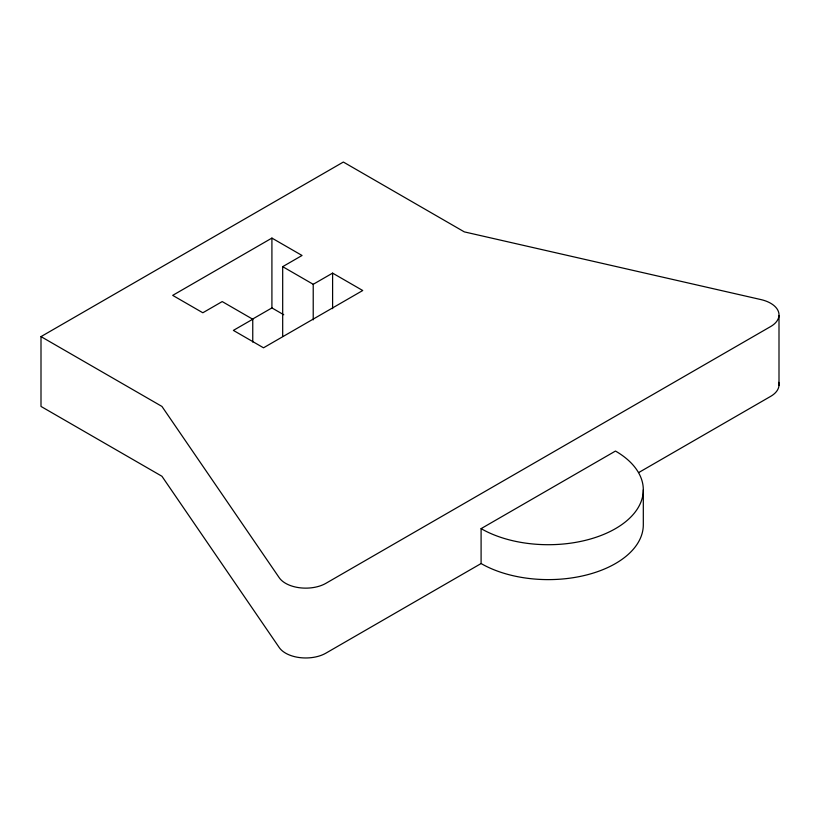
<?xml version="1.0" encoding="UTF-8"?>
<svg xmlns="http://www.w3.org/2000/svg" width="820" height="820" viewBox="0 0 820 820"><rect width="100%" height="100%" fill="white"/><g stroke="black" fill="none" stroke-linecap="round" stroke-linejoin="round"><path stroke-width="1.23" d="M41 336.61L343.354 162.042L464.304 231.875L760.991 299.597A28.505 16.461 0 0 1 770.677 326.534L325.909 583.317A28.505 16.461 0 0 1 279.241 577.731L161.94 406.433L41 336.61L41 406.433L161.94 476.266L279.241 647.554A28.505 16.461 0 0 0 325.909 653.15L481.094 563.545A95.017 54.858 0 0 0 584.65 575.435A95.017 54.858 0 0 0 643.31 524.759L643.31 489.837M282.685 336.497L282.685 266.664L302.047 255.481L271.912 238.087L172.692 295.374L202.827 312.768L222.21 301.575L252.755 319.226L252.755 342.073M252.068 319.369L271.912 307.92L283.751 314.747M252.755 319.226L233.382 330.398L263.517 347.803L362.737 290.516L332.602 273.121L313.219 284.304L313.219 319.861M481.094 528.633L615.482 451.051A95.017 54.858 0 0 1 615.482 528.633A95.017 54.858 0 0 1 481.094 528.633L481.094 563.545M638.759 472.525L770.677 396.357A28.505 16.461 0 0 0 778.723 382.366M282.685 266.664L313.219 284.304M779 315.546L779 385.369M332.602 273.121L332.602 308.668M271.912 238.087L271.912 307.92"/></g></svg>
